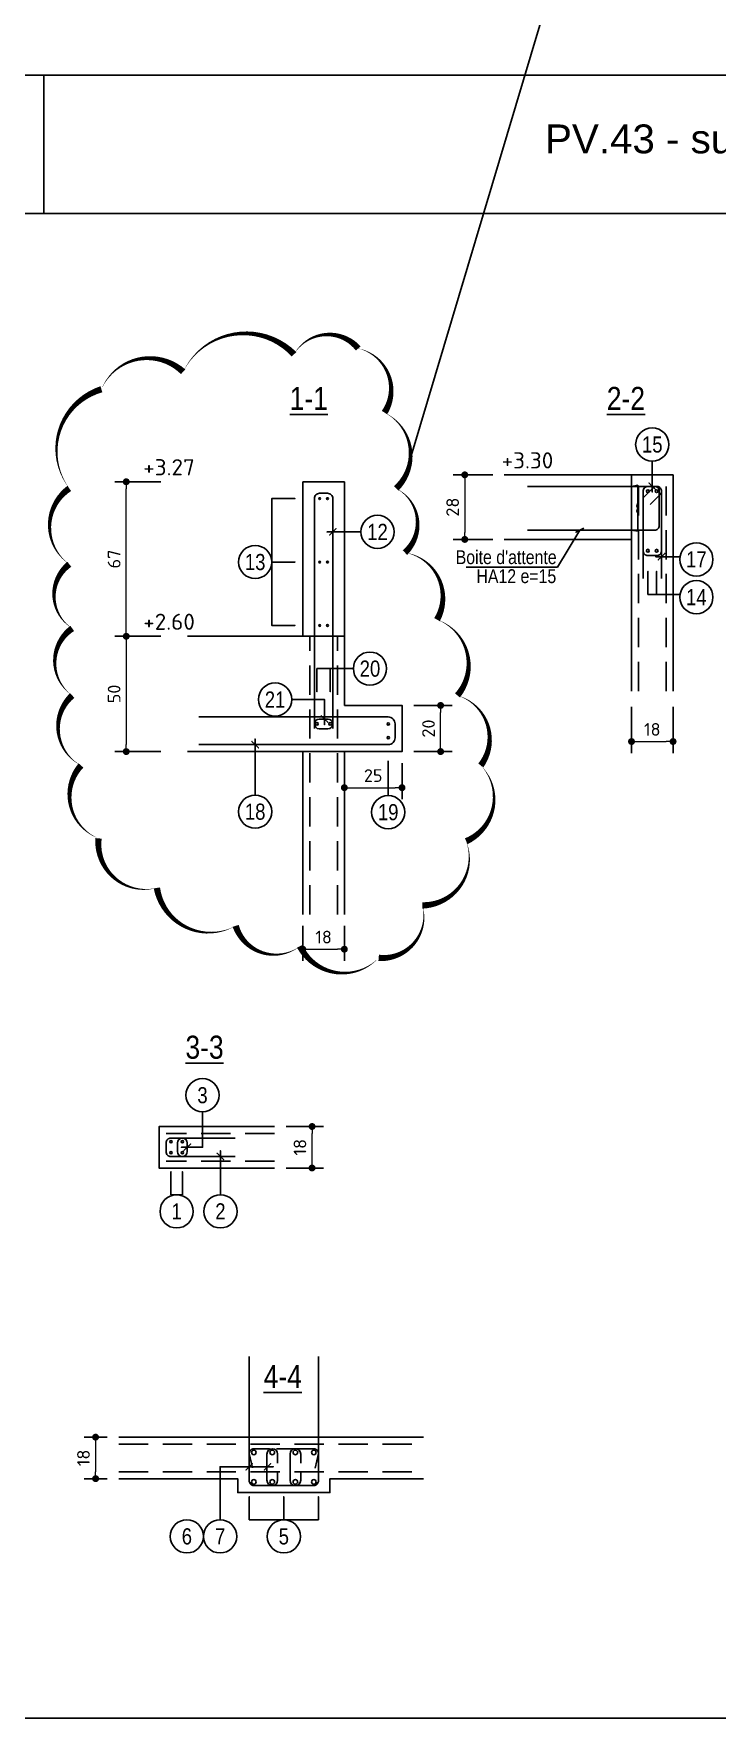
# Model space of a CAD drawing. Extents: x -10329 to 23244, y -15032 to -6928.
# Drawn here: x 5992 to 6288, y -15017 to -14286 of the extents above; entities that cross this region are included whole.
import ezdxf
from ezdxf.enums import TextEntityAlignment as Align

# ---------------------------------------------------------------- set-up
doc = ezdxf.new("R2010")
doc.units = 0
doc.linetypes.add('CACHEX2', pattern=[19.05, 12.7, -6.35])
doc.layers.get('Defpoints').update_dxf_attribs({"color": 53})
for name, color, linetype in [('0101_ARMATURES_REPERAGE_ACIERS', 140, 'Continuous'), ('ARMATURES_ACIERS_FINS', 120, 'Continuous'), ('ARMATURES_ACIERS_FORTS', 150, 'Continuous'), ('ARMATURES_REPERAGE_ACIERS', 7, 'Continuous'), ('ARMATURES_TS', 22, 'CACHEX2'), ('Format A4 - Ech 1.25 - Horizontal$0$PYC-CARTOUCHE', 7, 'Continuous'), ('PYC_ARM_secondaries', 154, 'CACHEX2'), ('PYC_Cotation', 11, 'Continuous'), ('PYC_HOZ_BET_VU', 252, 'Continuous'), ('PYC_Texte général', 102, 'Continuous')]:
    doc.layers.add(name, color=color, linetype=linetype)
doc.styles.add('Cotations', font='simplex.shx')
doc.styles.add('Format A3 - Ech 1.25 - Horizontal$0$ARIAL', font='ARIAL.TTF')
doc.styles.add('PYC_Texte_cotations', font='romans.shx')
doc.styles.add('PYC_Texte_Normal', font='ARIALN.TTF')
doc.styles.add('PYC_Texte_Titre1', font='ARIALN.TTF', dxfattribs={"height": 30})
doc.styles.add('SGI_Tex_Normal', font='ARIALN.TTF', dxfattribs={"height": 15})
doc.styles.get("Standard").update_dxf_attribs({"font": 'ARIAL.TTF'})
doc.linetypes.add('RBx0.50', pattern='A,0.25,-0.025,["V",Standard,S=0.05,R=0,X=-0.025,Y=-0.05],-0.05,["V",Standard,S=0.05,R=180,X=0.025,Y=0.05],-0.025', length=0.35)
doc.dimstyles.new('PYC-COUPES-25', dxfattribs={"dimscale": 50, "dimtxt": 0.11, "dimasz": 0.06, "dimexe": 0.1, "dimexo": 0.1, "dimgap": 0.05, "dimtad": 3, "dimdec": 1, "dimrnd": 0.5, "dimzin": 9, "dimdsep": 46, "dimtxsty": 'PYC_Texte_cotations', "dimblk1": 'DOT', "dimblk2": 'DOT', "dimsah": 1, "dimcen": 0.09, "dimclrd": 256, "dimclrt": 7, "dimaunit": 2, "dimadec": 1, "dimazin": 0, "dimtfac": 1, "dimtdec": 1, "dimtix": 1, "dimtmove": 2, "dimatfit": 3, "dimldrblk": 'DOT', "dimfxl": 0.3, "dimfxlon": 1, "dimtolj": 1, "dimtzin": 0, "dimlwd": 20, "dimarcsym": 0})

# ---------------------------------------------------------------- blocks, each defined once
blk = doc.blocks.new('_Dot')
at = {"color": 0, "lineweight": -2}
blk.add_line((-0.5, 0), (-1, 0), dxfattribs=at)
at = {"color": 0, "const_width": 0.5}
blk.add_lwpolyline([(-0.25, 0, 1), (0.25, 0, 1)], format="xyb", close=True, dxfattribs=at)
blk = doc.blocks.new('*D122')
at = {"layer": 'Defpoints', "color": 0, "transparency": 16777216}
for p in [(6108.63, -14668.03), (6126.63, -14668.03), (6126.63, -14683.12)]:
    blk.add_point(p, dxfattribs=at)
at = {"layer": 'PYC_Cotation', "color": 0, "lineweight": -2, "transparency": 16777216}
for p, q in [((6108.63, -14673.03), (6108.63, -14688.12)), ((6126.63, -14673.03), (6126.63, -14688.12))]:
    blk.add_line(p, q, dxfattribs=at)
at = {"layer": 'PYC_Cotation', "linetype": 'Continuous', "lineweight": 20, "transparency": 16777216}
blk.add_line((6111.63, -14683.12), (6123.63, -14683.12), dxfattribs=at)
at = {"layer": 'PYC_Cotation', "lineweight": 20, "transparency": 16777216, "xscale": 3, "yscale": 3, "zscale": 3, "rotation": 180}
blk.add_blockref('_Dot', (6108.63, -14683.12), dxfattribs=at)
at = {"layer": 'PYC_Cotation', "lineweight": 20, "transparency": 16777216, "xscale": 3, "yscale": 3, "zscale": 3}
blk.add_blockref('_Dot', (6126.63, -14683.12), dxfattribs=at)
at = {"layer": 'PYC_Cotation', "color": 7, "transparency": 16777216, "insert": (6117.63, -14677.87), "char_height": 5.5, "attachment_point": 5, "style": 'PYC_Texte_cotations'}
blk.add_mtext('\\A1;18', dxfattribs=at)
blk = doc.blocks.new('*D123')
at = {"layer": 'Defpoints', "color": 0, "transparency": 16777216}
for p in [(6058.63, -14547.43), (6032.12, -14597.43), (6058.63, -14597.43)]:
    blk.add_point(p, dxfattribs=at)
at = {"layer": 'PYC_Cotation', "color": 0, "lineweight": -2, "transparency": 16777216}
for p, q in [((6047.12, -14547.43), (6027.12, -14547.43)), ((6047.12, -14597.43), (6027.12, -14597.43))]:
    blk.add_line(p, q, dxfattribs=at)
at = {"layer": 'PYC_Cotation', "linetype": 'Continuous', "lineweight": 20, "transparency": 16777216}
blk.add_line((6032.12, -14550.43), (6032.12, -14594.43), dxfattribs=at)
at = {"layer": 'PYC_Cotation', "lineweight": 20, "transparency": 16777216, "xscale": 3, "yscale": 3, "zscale": 3}
for p, rotation in [((6032.12, -14547.43), 90), ((6032.12, -14597.43), 270)]:
    blk.add_blockref('_Dot', p, dxfattribs=dict(at, rotation=rotation))
at = {"layer": 'PYC_Cotation', "color": 7, "transparency": 16777216, "insert": (6026.87, -14572.43), "char_height": 5.5, "attachment_point": 5, "rotation": 90, "style": 'PYC_Texte_cotations'}
blk.add_mtext('\\A1;50', dxfattribs=at)
blk = doc.blocks.new('*D124')
at = {"layer": 'Defpoints', "color": 0, "transparency": 16777216}
for p in [(6032.12, -14480.43), (6108.63, -14480.43), (6058.63, -14547.43)]:
    blk.add_point(p, dxfattribs=at)
at = {"layer": 'PYC_Cotation', "color": 0, "lineweight": -2, "transparency": 16777216}
for p, q in [((6047.12, -14480.43), (6027.12, -14480.43)), ((6047.12, -14547.43), (6027.12, -14547.43))]:
    blk.add_line(p, q, dxfattribs=at)
at = {"layer": 'PYC_Cotation', "linetype": 'Continuous', "lineweight": 20, "transparency": 16777216}
blk.add_line((6032.12, -14544.43), (6032.12, -14483.43), dxfattribs=at)
at = {"layer": 'PYC_Cotation', "lineweight": 20, "transparency": 16777216, "xscale": 3, "yscale": 3, "zscale": 3}
for p, rotation in [((6032.12, -14480.43), 90), ((6032.12, -14547.43), 270)]:
    blk.add_blockref('_Dot', p, dxfattribs=dict(at, rotation=rotation))
at = {"layer": 'PYC_Cotation', "color": 7, "transparency": 16777216, "insert": (6026.87, -14513.93), "char_height": 5.5, "attachment_point": 5, "rotation": 90, "style": 'PYC_Texte_cotations'}
blk.add_mtext('\\A1;67', dxfattribs=at)
blk = doc.blocks.new('*D95')
at = {"layer": 'Defpoints', "color": 0, "transparency": 16777216}
for p in [(6195.96, -14477.43), (6178.81, -14505.43), (6195.96, -14505.43)]:
    blk.add_point(p, dxfattribs=at)
at = {"layer": 'PYC_Cotation', "color": 0, "lineweight": -2, "transparency": 16777216}
for p, q in [((6190.96, -14477.43), (6173.81, -14477.43)), ((6190.96, -14505.43), (6173.81, -14505.43))]:
    blk.add_line(p, q, dxfattribs=at)
at = {"layer": 'PYC_Cotation', "linetype": 'Continuous', "lineweight": 20, "transparency": 16777216}
blk.add_line((6178.81, -14480.43), (6178.81, -14502.43), dxfattribs=at)
at = {"layer": 'PYC_Cotation', "lineweight": 20, "transparency": 16777216, "xscale": 3, "yscale": 3, "zscale": 3}
for p, rotation in [((6178.81, -14477.43), 90), ((6178.81, -14505.43), 270)]:
    blk.add_blockref('_Dot', p, dxfattribs=dict(at, rotation=rotation))
at = {"layer": 'PYC_Cotation', "color": 7, "transparency": 16777216, "insert": (6173.56, -14491.43), "char_height": 5.5, "attachment_point": 5, "rotation": 90, "style": 'PYC_Texte_cotations'}
blk.add_mtext('\\A1;28', dxfattribs=at)
blk = doc.blocks.new('*D96')
at = {"layer": 'Defpoints', "color": 0, "transparency": 16777216}
for p in [(6251.07, -14571.22), (6269.07, -14571.22), (6269.07, -14593.07)]:
    blk.add_point(p, dxfattribs=at)
at = {"layer": 'PYC_Cotation', "color": 0, "lineweight": -2, "transparency": 16777216}
for p, q in [((6251.07, -14578.07), (6251.07, -14598.07)), ((6269.07, -14578.07), (6269.07, -14598.07))]:
    blk.add_line(p, q, dxfattribs=at)
at = {"layer": 'PYC_Cotation', "linetype": 'Continuous', "lineweight": 20, "transparency": 16777216}
blk.add_line((6254.07, -14593.07), (6266.07, -14593.07), dxfattribs=at)
at = {"layer": 'PYC_Cotation', "lineweight": 20, "transparency": 16777216, "xscale": 3, "yscale": 3, "zscale": 3, "rotation": 180}
blk.add_blockref('_Dot', (6251.07, -14593.07), dxfattribs=at)
at = {"layer": 'PYC_Cotation', "lineweight": 20, "transparency": 16777216, "xscale": 3, "yscale": 3, "zscale": 3}
blk.add_blockref('_Dot', (6269.07, -14593.07), dxfattribs=at)
at = {"layer": 'PYC_Cotation', "color": 7, "transparency": 16777216, "insert": (6260.07, -14587.82), "char_height": 5.5, "attachment_point": 5, "style": 'PYC_Texte_cotations'}
blk.add_mtext('\\A1;18', dxfattribs=at)
blk = doc.blocks.new('*D97')
at = {"layer": 'Defpoints', "color": 0, "transparency": 16777216}
for p in [(6028.87, -14894.72), (6018.84, -14912.72), (6028.87, -14912.72)]:
    blk.add_point(p, dxfattribs=at)
at = {"layer": 'PYC_Cotation', "color": 0, "lineweight": -2, "transparency": 16777216}
for p, q in [((6023.87, -14894.72), (6013.84, -14894.72)), ((6023.87, -14912.72), (6013.84, -14912.72))]:
    blk.add_line(p, q, dxfattribs=at)
at = {"layer": 'PYC_Cotation', "linetype": 'Continuous', "lineweight": 20, "transparency": 16777216}
blk.add_line((6018.84, -14897.72), (6018.84, -14909.72), dxfattribs=at)
at = {"layer": 'PYC_Cotation', "lineweight": 20, "transparency": 16777216, "xscale": 3, "yscale": 3, "zscale": 3}
for p, rotation in [((6018.84, -14894.72), 90), ((6018.84, -14912.72), 270)]:
    blk.add_blockref('_Dot', p, dxfattribs=dict(at, rotation=rotation))
at = {"layer": 'PYC_Cotation', "color": 7, "transparency": 16777216, "insert": (6013.59, -14903.72), "char_height": 5.5, "attachment_point": 5, "rotation": 90, "style": 'PYC_Texte_cotations'}
blk.add_mtext('\\A1;18', dxfattribs=at)
blk = doc.blocks.new('*D112')
at = {"layer": 'Defpoints', "color": 0, "transparency": 16777216}
for p in [(6096.36, -14760.01), (6112.64, -14760.01), (6096.36, -14778.01)]:
    blk.add_point(p, dxfattribs=at)
at = {"layer": 'PYC_Cotation', "color": 0, "lineweight": -2, "transparency": 16777216}
for p, q in [((6101.36, -14760.01), (6117.64, -14760.01)), ((6101.36, -14778.01), (6117.64, -14778.01))]:
    blk.add_line(p, q, dxfattribs=at)
at = {"layer": 'PYC_Cotation', "linetype": 'Continuous', "lineweight": 20, "transparency": 16777216}
blk.add_line((6112.64, -14775.01), (6112.64, -14763.01), dxfattribs=at)
at = {"layer": 'PYC_Cotation', "lineweight": 20, "transparency": 16777216, "xscale": 3, "yscale": 3, "zscale": 3}
for p, rotation in [((6112.64, -14760.01), 90), ((6112.64, -14778.01), 270)]:
    blk.add_blockref('_Dot', p, dxfattribs=dict(at, rotation=rotation))
at = {"layer": 'PYC_Cotation', "color": 7, "transparency": 16777216, "insert": (6107.39, -14769.01), "char_height": 5.5, "attachment_point": 5, "rotation": 90, "style": 'PYC_Texte_cotations'}
blk.add_mtext('\\A1;18', dxfattribs=at)
blk = doc.blocks.new('*D113')
at = {"layer": 'Defpoints', "color": 0, "transparency": 16777216}
for p in [(6126.63, -14597.43), (6151.63, -14597.43), (6151.63, -14613.1)]:
    blk.add_point(p, dxfattribs=at)
at = {"layer": 'PYC_Cotation', "color": 0, "lineweight": -2, "transparency": 16777216}
for p, q in [((6126.63, -14602.43), (6126.63, -14618.1)), ((6151.63, -14602.43), (6151.63, -14618.1))]:
    blk.add_line(p, q, dxfattribs=at)
at = {"layer": 'PYC_Cotation', "linetype": 'Continuous', "lineweight": 20, "transparency": 16777216}
blk.add_line((6129.63, -14613.1), (6148.63, -14613.1), dxfattribs=at)
at = {"layer": 'PYC_Cotation', "lineweight": 20, "transparency": 16777216, "xscale": 3, "yscale": 3, "zscale": 3, "rotation": 180}
blk.add_blockref('_Dot', (6126.63, -14613.1), dxfattribs=at)
at = {"layer": 'PYC_Cotation', "lineweight": 20, "transparency": 16777216, "xscale": 3, "yscale": 3, "zscale": 3}
blk.add_blockref('_Dot', (6151.63, -14613.1), dxfattribs=at)
at = {"layer": 'PYC_Cotation', "color": 7, "transparency": 16777216, "insert": (6139.13, -14607.85), "char_height": 5.5, "attachment_point": 5, "style": 'PYC_Texte_cotations'}
blk.add_mtext('\\A1;25', dxfattribs=at)
blk = doc.blocks.new('*D114')
at = {"layer": 'Defpoints', "color": 0, "transparency": 16777216}
for p in [(6151.8, -14577.43), (6168.35, -14577.43), (6151.8, -14597.43)]:
    blk.add_point(p, dxfattribs=at)
at = {"layer": 'PYC_Cotation', "color": 0, "lineweight": -2, "transparency": 16777216}
for p, q in [((6156.8, -14577.43), (6173.35, -14577.43)), ((6156.8, -14597.43), (6173.35, -14597.43))]:
    blk.add_line(p, q, dxfattribs=at)
at = {"layer": 'PYC_Cotation', "linetype": 'Continuous', "lineweight": 20, "transparency": 16777216}
blk.add_line((6168.35, -14594.43), (6168.35, -14580.43), dxfattribs=at)
at = {"layer": 'PYC_Cotation', "lineweight": 20, "transparency": 16777216, "xscale": 3, "yscale": 3, "zscale": 3}
for p, rotation in [((6168.35, -14577.43), 90), ((6168.35, -14597.43), 270)]:
    blk.add_blockref('_Dot', p, dxfattribs=dict(at, rotation=rotation))
at = {"layer": 'PYC_Cotation', "color": 7, "transparency": 16777216, "insert": (6163.1, -14587.43), "char_height": 5.5, "attachment_point": 5, "rotation": 90, "style": 'PYC_Texte_cotations'}
blk.add_mtext('\\A1;20', dxfattribs=at)

msp = doc.modelspace()

# ---------------------------------------------------------------- linework, layer by layer
at = {"color": 1}
msp.add_lwpolyline([(6152.266, -14480.306), (6315.397, -13934.01), (6480.493, -13934.01)], dxfattribs=at)
msp.add_lwpolyline([(6021.355, -14440.323, 0, 2.778, -0.5205671), (6056.768, -14432.735, 0, 2.778, -0.5205671), (6056.768, -14432.735, 0, 2.778, -0.5205671), (6104.829, -14425.148, 0, 2.778, -0.5205671), (6104.829, -14425.148, 0, 2.778, -0.5205671), (6132.654, -14422.619, 0, 2.778, -0.5205671), (6132.654, -14422.619, 0, 2.778, -0.5205671), (6144.036, -14450.439, 0, 2.778, -0.5205671), (6144.036, -14450.439, 0, 2.778, -0.5205671), (6149.095, -14483.317, 0, 2.778, -0.5205671), (6149.095, -14483.317, 0, 2.778, -0.5205671), (6152.89, -14511.137, 0, 2.778, -0.5205671), (6152.89, -14511.137, 0, 2.778, -0.5205671), (6166.802, -14540.222, 0, 2.778, -0.5205671), (6166.802, -14540.222, 0, 2.778, -0.5205671), (6175.655, -14573.1, 0, 2.778, -0.5205671), (6175.655, -14573.1, 0, 2.778, -0.5205671), (6185.773, -14603.449, 0, 2.778, -0.5205671), (6185.773, -14603.449, 0, 2.778, -0.5205671), (6179.45, -14636.327, 0, 2.778, -0.5205671), (6179.45, -14636.327, 0, 2.778, -0.5205671), (6160.478, -14664.147, 0, 2.778, -0.5205671), (6160.478, -14664.147, 0, 2.778, -0.5205671), (6141.507, -14686.909, 0, 2.778, -0.5205671), (6141.507, -14686.909, 0, 2.778, -0.5205671), (6107.358, -14681.85, 0, 2.778, -0.5205671), (6107.358, -14681.85, 0, 2.778, -0.5205671), (6079.534, -14672.999, 0, 2.778, -0.5205671), (6079.534, -14672.999, 0, 2.778, -0.5205671), (6045.385, -14656.56, 0, 2.778, -0.5205671), (6045.385, -14656.56, 0, 2.778, -0.5205671), (6020.09, -14635.062, 0, 2.778, -0.5205671), (6020.09, -14635.062, 0, 2.778, -0.5205671), (6012.502, -14603.449, 0, 2.778, -0.5205671), (6012.502, -14603.449, 0, 2.778, -0.5205671), (6008.707, -14573.1, 0, 2.778, -0.5205671), (6008.707, -14573.1, 0, 2.778, -0.5205671), (6008.707, -14544.015, 0, 2.778, -0.5205671), (6008.707, -14544.015, 0, 2.778, -0.5205671), (6007.442, -14516.195, 0, 2.778, -0.5205671), (6007.442, -14516.195, 0, 2.778, -0.5205671), (6007.442, -14483.317, 0, 2.778, -0.5205671), (6007.442, -14483.317, 0, 2.778, -0.5205671)], format="xyseb", close=True, dxfattribs=at)
at = {"layer": '0101_ARMATURES_REPERAGE_ACIERS'}
msp.add_lwpolyline([(6251.067, -14477.432), (6251.067, -14482.432), (6253.789, -14481.978), (6253.789, -14489.767), (6253.353, -14490.822), (6253.838, -14491.932), (6253.353, -14493.043), (6253.79, -14494.097), (6253.79, -14501.886), (6251.067, -14501.432), (6251.067, -14505.432)], dxfattribs=at)
msp.add_lwpolyline([(6206.067, -14501.432), (6261.067, -14501.432, 0.4142136), (6263.067, -14499.432), (6263.067, -14484.432, 0.4142136), (6261.067, -14482.432), (6206.067, -14482.432)], format="xyb", dxfattribs=at)
at = {"layer": 'ARMATURES_ACIERS_FINS'}
for points in [[(6113.634, -14587.432), (6113.634, -14487.732, -0.4142136), (6115.934, -14485.432), (6119.334, -14485.432, -0.4142136), (6121.634, -14487.732), (6121.634, -14587.432)], [(6256.239, -14487.29), (6260.482, -14483.047, -0.6681786), (6264.067, -14484.532), (6264.067, -14510.332, -0.4142136), (6261.967, -14512.432), (6258.167, -14512.432, -0.4142136), (6256.067, -14510.332), (6256.067, -14484.532, -0.4142136), (6258.167, -14482.432), (6261.967, -14482.432, -0.6681786), (6263.452, -14486.017), (6259.209, -14490.26)], [(6256.067, -14522.432), (6256.067, -14484.732, -0.4142136), (6258.367, -14482.432), (6261.767, -14482.432, -0.4142136), (6264.067, -14484.732), (6264.067, -14522.432)], [(6063.634, -14582.432), (6145.634, -14582.432, -0.4142136), (6148.634, -14585.432), (6148.634, -14591.432, -0.4142136), (6145.634, -14594.432), (6063.634, -14594.432)], [(6116.534, -14583.332), (6119.534, -14583.332, -1), (6119.534, -14587.532), (6115.734, -14587.532, -1), (6115.734, -14583.332), (6118.734, -14583.332)], [(6079.358, -14765.014), (6051.458, -14765.014, 0.4142136), (6049.358, -14767.114), (6049.358, -14770.914, 0.4142136), (6051.458, -14773.014), (6079.358, -14773.014)], [(6058.558, -14767.914), (6058.558, -14770.914, -1), (6054.358, -14770.914), (6054.358, -14767.114, -1), (6058.558, -14767.114), (6058.558, -14770.114)], [(6085.406, -14859.724), (6085.406, -14913.424, 0.4142136), (6087.706, -14915.724), (6113.106, -14915.724, 0.4142136), (6115.406, -14913.424), (6115.406, -14859.724)], [(6097.706, -14909.424), (6097.706, -14913.424, -1), (6093.106, -14913.424), (6093.106, -14902.024, -1), (6097.706, -14902.024), (6097.706, -14906.024)], [(6107.706, -14909.424), (6107.706, -14913.424, -1), (6103.106, -14913.424), (6103.106, -14902.024, -1), (6107.706, -14902.024), (6107.706, -14906.024)]]:
    msp.add_lwpolyline(points, format="xyb", dxfattribs=at)
for centre, radius in [((6115.934, -14487.732), 0.4), ((6119.334, -14487.732), 0.4), ((6115.934, -14515.232), 0.4), ((6119.334, -14515.232), 0.4), ((6115.934, -14542.732), 0.4), ((6119.334, -14542.732), 0.4), ((6145.634, -14585.432), 0.5), ((6145.634, -14591.432), 0.5), ((6051.458, -14766.614), 0.5), ((6056.458, -14766.614), 0.5), ((6051.458, -14771.414), 0.5), ((6056.458, -14771.414), 0.5)]:
    msp.add_circle(centre, radius, dxfattribs=at)
at = {"layer": 'ARMATURES_ACIERS_FORTS'}
for centre, radius in [((6258.167, -14484.532), 0.6), ((6261.967, -14484.532), 0.6), ((6258.167, -14510.332), 0.6), ((6261.967, -14510.332), 0.6), ((6114.734, -14585.432), 0.6), ((6120.534, -14585.432), 0.6), ((6087.406, -14901.324), 1), ((6095.406, -14901.324), 1), ((6105.406, -14901.324), 1), ((6113.406, -14901.324), 1), ((6087.406, -14914.124), 1), ((6095.406, -14914.124), 1), ((6105.406, -14914.124), 1), ((6113.406, -14914.124), 1)]:
    msp.add_circle(centre, radius, dxfattribs=at)
at = {"layer": 'ARMATURES_REPERAGE_ACIERS'}
for points in [[(6260.067, -14482.432), (6260.067, -14484.932), (6260.067, -14482.432), (6261.481, -14483.846), (6260.067, -14482.432), (6258.653, -14481.018), (6260.067, -14482.432), (6260.067, -14471.468)], [(6095.181, -14542.732), (6105.181, -14542.732), (6095.181, -14542.732), (6095.181, -14515.232), (6105.181, -14515.232), (6095.181, -14515.232), (6095.181, -14487.732), (6105.181, -14487.732), (6095.181, -14487.732)], [(6121.634, -14502.17), (6119.134, -14502.17), (6121.634, -14502.17), (6120.22, -14503.584), (6121.634, -14502.17), (6123.048, -14500.756), (6121.634, -14502.17), (6133.783, -14502.17)], [(6179.362, -14517.445), (6218.964, -14517.445), (6228.668, -14501.432), (6228.668, -14501.432), (6226.971, -14502.329), (6230.365, -14500.535)], [(6264.067, -14512.929), (6261.567, -14512.929), (6264.067, -14512.929), (6262.653, -14514.343), (6264.067, -14512.929), (6265.481, -14511.514), (6264.067, -14512.929), (6271.967, -14512.929)], [(6261.967, -14529.298), (6261.967, -14519.298), (6261.967, -14529.298), (6258.167, -14529.298), (6258.167, -14519.298), (6258.167, -14529.298), (6271.967, -14529.298)], [(6120.534, -14561.457), (6120.534, -14571.457), (6120.534, -14561.457), (6114.734, -14561.457), (6114.734, -14571.457), (6114.734, -14561.457), (6130.534, -14561.457)], [(6118.034, -14583.332), (6118.034, -14585.832), (6118.034, -14583.332), (6119.448, -14584.746), (6118.034, -14583.332), (6116.62, -14581.918), (6118.034, -14583.332), (6118.034, -14574.874), (6103.814, -14574.874)], [(6087.981, -14594.432), (6087.981, -14591.932), (6087.981, -14594.432), (6086.566, -14593.018), (6087.981, -14594.432), (6089.395, -14595.846), (6087.981, -14594.432), (6087.981, -14616.287)], [(6145.634, -14601.509), (6145.634, -14616.509)], [(6058.558, -14769.014), (6056.058, -14769.014), (6058.558, -14769.014), (6057.143, -14770.428), (6058.558, -14769.014), (6059.972, -14767.6), (6058.558, -14769.014), (6065.176, -14769.014), (6065.176, -14753.636)], [(6072.927, -14773.014), (6072.927, -14770.514), (6072.927, -14773.014), (6071.512, -14771.6), (6072.927, -14773.014), (6074.341, -14774.428), (6072.927, -14773.014), (6072.927, -14789.609)], [(6056.458, -14789.609), (6056.458, -14779.609), (6056.458, -14789.609), (6051.458, -14789.609), (6051.458, -14779.609), (6051.458, -14789.609)], [(6085.406, -14907.561), (6085.906, -14907.561), (6085.406, -14907.561), (6086.82, -14906.147), (6085.406, -14907.561), (6083.991, -14908.975), (6085.406, -14907.561), (6072.791, -14907.561), (6072.791, -14930.54)], [(6093.306, -14907.561), (6095.806, -14907.561), (6093.306, -14907.561), (6094.72, -14906.147), (6093.306, -14907.561), (6091.891, -14908.975), (6093.306, -14907.561), (6072.791, -14907.561), (6072.791, -14930.54)], [(6085.406, -14930.54), (6085.406, -14920.54), (6085.406, -14930.54), (6100.406, -14930.54), (6100.406, -14920.54), (6100.406, -14930.54), (6115.406, -14930.54), (6115.406, -14920.54), (6115.406, -14930.54)]]:
    msp.add_lwpolyline(points, dxfattribs=at)
for centre in [(6260.067, -14464.268), (6140.983, -14502.17), (6279.167, -14514.098), (6087.981, -14515.232), (6279.167, -14530.468), (6137.734, -14561.457), (6096.614, -14574.874), (6087.981, -14623.487), (6145.634, -14623.709), (6065.176, -14746.436), (6053.958, -14796.809), (6072.927, -14796.809), (6058.391, -14937.74), (6072.791, -14937.74), (6100.406, -14937.74)]:
    msp.add_circle(centre, 7.2, dxfattribs=at)
at = {"layer": 'ARMATURES_TS'}
for points in [[(6254.067, -14571.223), (6254.067, -14482.432)], [(6266.067, -14571.223), (6266.067, -14482.432)], [(6111.634, -14668.032), (6111.634, -14547.432)], [(6123.634, -14668.032), (6123.634, -14547.432)], [(6096.358, -14763.014), (6049.358, -14763.014)], [(6096.358, -14775.014), (6049.358, -14775.014)], [(6028.873, -14897.724), (6160.906, -14897.724)], [(6028.873, -14909.724), (6160.906, -14909.724)]]:
    msp.add_lwpolyline(points, dxfattribs=at)
at = {"layer": 'Format A4 - Ech 1.25 - Horizontal$0$PYC-CARTOUCHE'}
for points in [[(5826.469, -14304.132), (6846.469, -14304.132), (6846.469, -15016.632), (5826.469, -15016.632)], [(5826.469, -14304.132), (5996.469, -14304.132), (5996.469, -14364.132), (5826.469, -14364.132)], [(5996.469, -14304.132), (6546.469, -14304.132), (6546.469, -14364.132), (5996.469, -14364.132)]]:
    msp.add_lwpolyline(points, close=True, dxfattribs=at)
at = {"layer": 'PYC_ARM_secondaries'}
msp.add_lwpolyline([(6114.007, -14908.189), (6115.406, -14901.824, 0.4142136), (6113.306, -14899.724), (6087.506, -14899.724, 0.4142136), (6085.406, -14901.824), (6085.406, -14913.624, 0.4142136), (6087.506, -14915.724), (6113.306, -14915.724, 0.4142136), (6115.406, -14913.624), (6115.406, -14901.824)], format="xyb", dxfattribs=at)
at = {"layer": 'PYC_ARM_secondaries', "ltscale": 0.5}
msp.add_lwpolyline([(6103.533, -14899.724), (6087.506, -14899.724, 0.4142136), (6085.406, -14901.824), (6086.805, -14908.189)], format="xyb", dxfattribs=at)
msp.add_arc((6113.306, -14901.824), 2.1, 360, 90, dxfattribs=at)
at = {"layer": 'PYC_HOZ_BET_VU'}
for p, q in [((6108.634, -14547.432), (6108.634, -14480.432)), ((6126.634, -14480.432), (6108.634, -14480.432)), ((6108.634, -14547.432), (6058.634, -14547.432)), ((6108.634, -14597.432), (6058.634, -14597.432))]:
    msp.add_line(p, q, dxfattribs=at)
at = {"layer": 'PYC_HOZ_BET_VU', "linetype": 'RBx0.50', "ltscale": 50}
for p, q in [((6108.634, -14547.432), (6126.634, -14547.432)), ((6108.634, -14597.432), (6126.634, -14597.432))]:
    msp.add_line(p, q, dxfattribs=at)
at = {"layer": 'PYC_HOZ_BET_VU'}
for points in [[(6195.956, -14477.432), (6269.067, -14477.432), (6269.067, -14571.223)], [(6126.634, -14577.432), (6126.634, -14480.432)], [(6195.956, -14505.432), (6251.067, -14505.432), (6251.067, -14571.223)], [(6126.634, -14597.432), (6151.634, -14597.432), (6151.634, -14577.432), (6126.634, -14577.432)], [(6108.634, -14597.432), (6108.634, -14668.032)], [(6126.634, -14668.032), (6126.634, -14597.432)], [(6096.358, -14760.014), (6046.358, -14760.014), (6046.358, -14778.014), (6096.358, -14778.014)], [(6028.873, -14894.724), (6160.906, -14894.724)], [(6160.906, -14912.724), (6120.406, -14912.724), (6120.406, -14918.724), (6080.406, -14918.724), (6080.406, -14912.724), (6028.873, -14912.724)]]:
    msp.add_lwpolyline(points, dxfattribs=at)
at = {"layer": 'PYC_HOZ_BET_VU', "linetype": 'RBx0.50', "ltscale": 50}
msp.add_lwpolyline([(6251.067, -14505.432), (6251.067, -14477.432)], dxfattribs=at)

# ---------------------------------------------------------------- texts
at = {"layer": 'ARMATURES_REPERAGE_ACIERS'}
for s, height, style, p in [('15', 7, 'PYC_Texte_Normal', (6260.067, -14464.268)), ('12', 7, 'PYC_Texte_Normal', (6140.983, -14502.17)), ('13', 7, 'PYC_Texte_Normal', (6087.981, -14515.232)), ("Boite d'attente", 6, 'PYC_Texte_Normal', (6196.745, -14513.124)), ('17', 7, 'PYC_Texte_Normal', (6279.167, -14514.098)), ('HA12 e=15', 6, 'PYC_Texte_Normal', (6201.157, -14521.368)), ('14', 7, 'PYC_Texte_Normal', (6279.167, -14530.468)), ('20', 7, 'PYC_Texte_Normal', (6137.734, -14561.457)), ('21', 7, 'PYC_Texte_Normal', (6096.614, -14574.874)), ('18', 7, 'PYC_Texte_Normal', (6087.981, -14623.487)), ('19', 7, 'PYC_Texte_Normal', (6145.634, -14623.709)), ('3', 7, 'PYC_Texte_Normal', (6065.176, -14746.436)), ('1', 7, 'PYC_Texte_Normal', (6053.958, -14796.809)), ('2', 7, 'PYC_Texte_Normal', (6072.927, -14796.809)), ('6', 7, 'SGI_Tex_Normal', (6058.391, -14937.74)), ('7', 7, 'SGI_Tex_Normal', (6072.791, -14937.74)), ('5', 7, 'SGI_Tex_Normal', (6100.406, -14937.74))]:
    msp.add_text(s, height=height, dxfattribs=dict(at, style=style)).set_placement(p, align=Align.MIDDLE_CENTER)
at = {"layer": 'Format A4 - Ech 1.25 - Horizontal$0$PYC-CARTOUCHE', "style": 'Format A3 - Ech 1.25 - Horizontal$0$ARIAL'}
msp.add_text('PV.43 - suite 1', height=12.5, dxfattribs=at).set_placement((6270.874, -14338.007), align=Align.CENTER)
at = {"layer": 'PYC_Texte général', "linetype": 'Continuous', "style": 'PYC_Texte_Titre1'}
for s, p in [('%%U1-1', (6111.216, -14444.296)), ('%%U2-2', (6248.639, -14444.296)), ('%%U3-3', (6066.049, -14725.616)), ('%%U4-4', (6099.94, -14868.405))]:
    msp.add_text(s, height=10, dxfattribs=at).set_placement(p, align=Align.MIDDLE_CENTER)
at = {"layer": 'PYC_Texte général', "style": 'Cotations'}
for s, p in [('+3.27', (6039.483, -14477.642)), ('+3.30', (6194.806, -14474.642)), ('+2.60', (6039.483, -14544.642))]:
    msp.add_text(s, height=7, rotation=359.99968, dxfattribs=at).set_placement(p)

# ---------------------------------------------------------------- dimensions: what is measured, and where the dimension line sits
at = {"layer": 'PYC_Cotation'}
for base, p1, p2, picture, middle in [((6178.807, -14505.432), (6195.956, -14477.432), (6195.956, -14505.432), '*D95', (6173.557, -14491.432)), ((6032.119, -14480.432), (6058.634, -14547.432), (6108.634, -14480.432), '*D124', (6026.869, -14513.932)), ((6032.119, -14597.432), (6058.634, -14547.432), (6058.634, -14597.432), '*D123', (6026.869, -14572.432)), ((6168.347, -14577.432), (6151.8, -14597.432), (6151.8, -14577.432), '*D114', (6163.097, -14587.432)), ((6112.644, -14760.014), (6096.358, -14778.014), (6096.358, -14760.014), '*D112', (6107.394, -14769.014)), ((6018.836, -14912.724), (6028.873, -14894.724), (6028.873, -14912.724), '*D97', (6013.586, -14903.724))]:
    dim = msp.add_linear_dim(base=base, p1=p1, p2=p2, angle=90, dimstyle='PYC-COUPES-25', dxfattribs=at)
    dim.commit()
    dim.dimension.update_dxf_attribs({"geometry": picture, "text_midpoint": middle})
for base, p1, p2, picture, middle in [((6269.067, -14593.066), (6251.067, -14571.223), (6269.067, -14571.223), '*D96', (6260.067, -14587.816)), ((6151.634, -14613.101), (6126.634, -14597.432), (6151.634, -14597.432), '*D113', (6139.134, -14607.851)), ((6126.634, -14683.122), (6108.634, -14668.032), (6126.634, -14668.032), '*D122', (6117.634, -14677.872))]:
    dim = msp.add_linear_dim(base=base, p1=p1, p2=p2, dimstyle='PYC-COUPES-25', dxfattribs=at)
    dim.commit()
    dim.dimension.update_dxf_attribs({"geometry": picture, "text_midpoint": middle})

doc.saveas('drawing.dxf')
